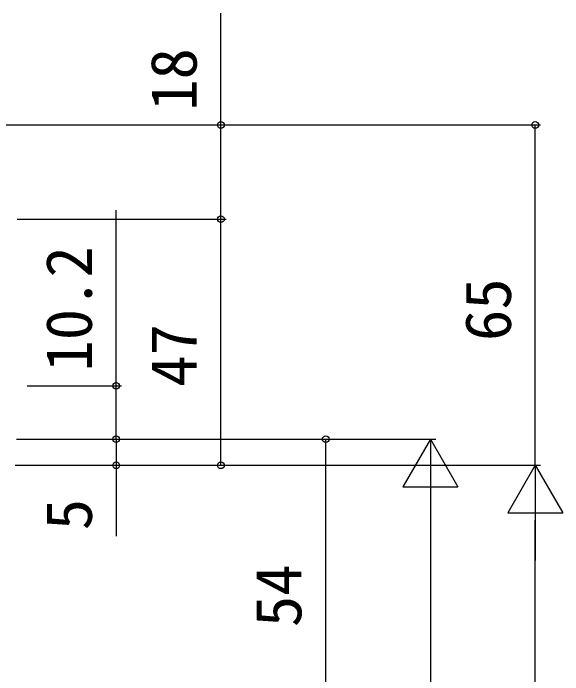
# Model space of a CAD drawing. Units: millimetres, scale not verified. Extents: x -525 to 525, y -783 to 779.
# Drawn here: x -279.7 to -174.8, y 368 to 494.4 of the extents above; entities that cross this region are included whole.
import ezdxf
from ezdxf.enums import TextEntityAlignment as Align

# ---------------------------------------------------------------- set-up
doc = ezdxf.new("R2010")
doc.units = ezdxf.units.MM
doc.header["$LTSCALE"] = 4
doc.layers.add('0-6_YKK_D', color=6, linetype='Continuous')
doc.styles.add('ＭＳ ゴシック', font='')
doc.styles.get('ＭＳ ゴシック').set_extended_font_data('MS Gothic')

msp = doc.modelspace()

# ---------------------------------------------------------------- linework, layer by layer
at = {"layer": '0-6_YKK_D'}
for p, q in [((-328.557, 473.036), (-179.004, 473.036)), ((-328.557, 473.036), (-239.004, 473.036)), ((-180.004, 408.036), (-180.004, 473.036)), ((-278.906, 455.036), (-239.004, 455.036)), ((-278.906, 455.036), (-239.004, 455.036)), ((-240.004, 408.036), (-240.004, 455.036)), ((-277.004, 423.236), (-259.004, 423.236)), ((-279.004, 413.035), (-199.004, 413.035)), ((-279.004, 413.035), (-259.004, 413.035)), ((-279.004, 413.035), (-219.004, 413.035)), ((-279.004, 413.035), (-259.004, 413.035)), ((-220.004, 359.035), (-220.004, 413.035)), ((-200.004, 413.035), (-205.254, 403.942)), ((-200.004, 413.035), (-194.754, 403.942)), ((-200.004, 413.035), (-200.004, 394.849)), ((-279.304, 408.036), (-179.004, 408.036)), ((-279.304, 408.036), (-239.004, 408.036)), ((-279.304, 408.036), (-179.004, 408.036)), ((-279.304, 408.036), (-259.004, 408.036)), ((-180.004, 408.036), (-185.254, 398.942)), ((-180.004, 408.036), (-174.754, 398.942)), ((-180.004, 408.036), (-180.004, 389.849)), ((-205.254, 403.942), (-194.754, 403.942)), ((-200.004, 402.535), (-200.004, 27.536)), ((-185.254, 398.942), (-174.754, 398.942)), ((-180.004, 18.536), (-180.004, 397.536))]:
    msp.add_line(p, q, dxfattribs=at)
for points in [[(-240.004, 455.036), (-240.004, 473.036), (-240.004, 494.381)], [(-260.004, 413.035), (-260.004, 423.236), (-260.004, 456.786)], [(-260.004, 413.035), (-260.004, 408.036), (-260.004, 394.531)]]:
    msp.add_lwpolyline(points, dxfattribs=at)
for centre in [(-240.004, 473.036), (-180.004, 473.036), (-240.004, 455.036), (-240.004, 455.036), (-260.004, 423.236), (-260.004, 413.035), (-260.004, 413.035), (-220.004, 413.035), (-260.004, 408.036), (-240.004, 408.036)]:
    msp.add_circle(centre, 0.637, dxfattribs=at)

# ---------------------------------------------------------------- texts
at = {"layer": '0-6_YKK_D', "style": 'ＭＳ ゴシック'}
for s, p in [('18', (-242.004, 475.745)), ('10.2', (-262.004, 425.945)), ('65', (-182.004, 431.774)), ('47', (-242.004, 423.047)), ('5', (-262.004, 395.645)), ('54', (-222.004, 377.138))]:
    msp.add_text(s, height=8.798, rotation=90, dxfattribs=at).set_placement(p, align=Align.BOTTOM_LEFT)

doc.saveas('drawing.dxf')
